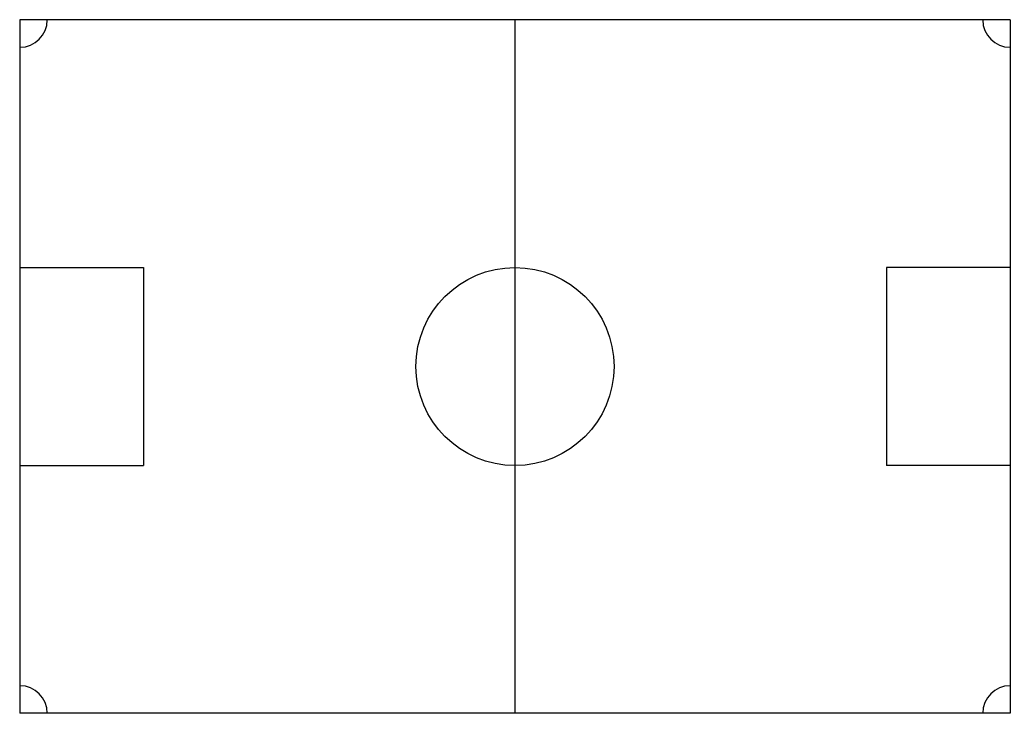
# Model space of a CAD drawing. Header units: millimetres. Extents: x 1442.83 to 1444.04, y 1332.51 to 1333.36.
import ezdxf

# ---------------------------------------------------------------- set-up
doc = ezdxf.new("R2010")
doc.units = ezdxf.units.MM
doc.header["$LTSCALE"] = 10
doc.layers.add('Mesas_de_Jogos', color=2, linetype='Continuous')

msp = doc.modelspace()

# ---------------------------------------------------------------- linework, layer by layer
at = {"layer": 'Mesas_de_Jogos'}
for p, q in [((1444.0437, 1333.3605), (1442.8295, 1333.3605)), ((1442.8295, 1333.3605), (1442.8295, 1332.5105)), ((1443.4366, 1333.3605), (1443.4366, 1332.5105)), ((1444.0437, 1333.3605), (1444.0437, 1332.5105)), ((1442.8295, 1333.057), (1442.9812, 1333.057)), ((1442.9812, 1333.057), (1442.9812, 1332.8141)), ((1444.0437, 1333.057), (1443.892, 1333.057)), ((1443.892, 1333.057), (1443.892, 1332.8141)), ((1442.8295, 1332.8141), (1442.9812, 1332.8141)), ((1444.0437, 1332.8141), (1443.892, 1332.8141)), ((1444.0437, 1332.5105), (1442.8295, 1332.5105))]:
    msp.add_line(p, q, dxfattribs=at)
msp.add_circle((1443.4366, 1332.9355), 0.1214, dxfattribs=at)
for centre, start, end in [((1442.8295, 1333.3605), 270, 0), ((1444.0437, 1333.3605), 180, 270), ((1442.8295, 1332.5105), 0, 90), ((1444.0437, 1332.5105), 90, 180)]:
    msp.add_arc(centre, 0.0337, start, end, dxfattribs=at)

doc.saveas('drawing.dxf')
